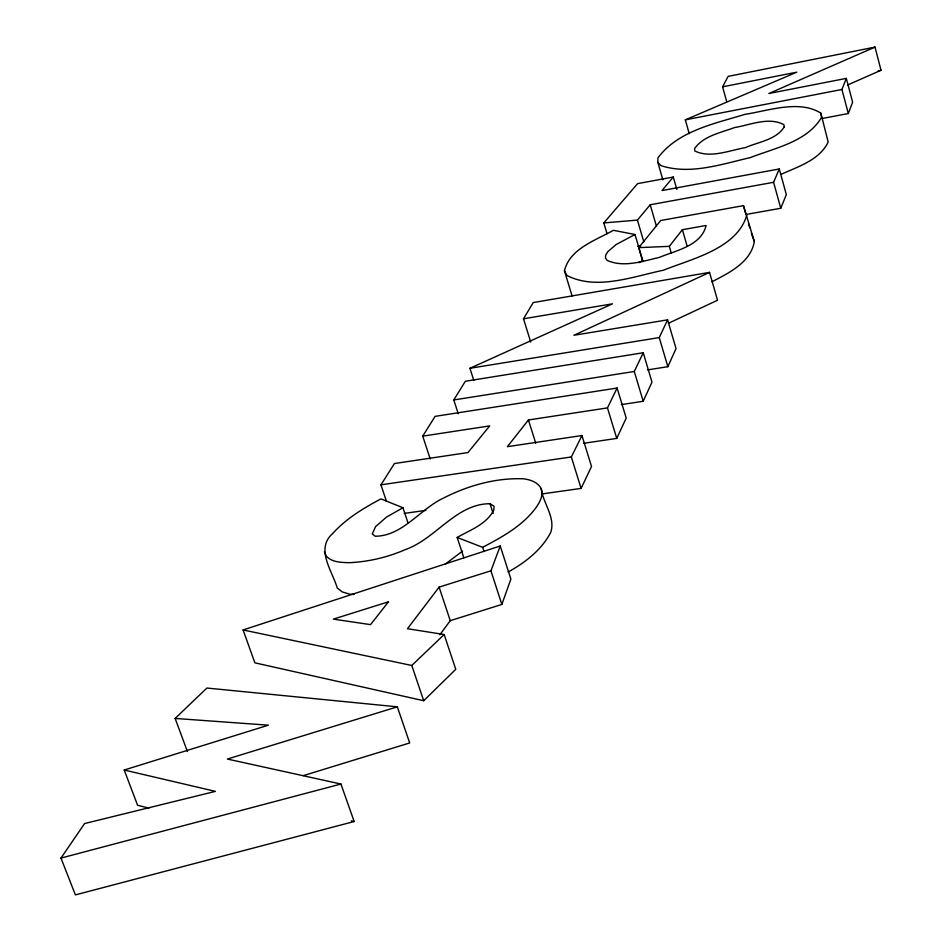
<?xml version="1.0" encoding="UTF-8"?>
<svg xmlns="http://www.w3.org/2000/svg" width="942" height="942" viewBox="0 0 942 942"><rect width="100%" height="100%" fill="white"/><g stroke="black" fill="none" stroke-linecap="round" stroke-linejoin="round"><path stroke-width="1.41" d="M662.862 179.792L657.775 162.212L657.952 157.879C677.946 130.867 714.483 123.696 744.957 114.359C768.236 110.826 799.311 99.452 820.871 113.181L828.171 142.018C819.587 160.116 798.062 166.616 781.059 174.352M354.004 594.449L350.012 594.225L342.24 591.941L337.283 588.02C332.149 570.675 315.146 548.903 332.762 533.431C346.138 518.606 363.459 508.174 380.945 498.895L402.964 507.75L407.933 522.68M572.077 295.918L564.446 270.849C569.616 248.735 595.662 240.375 613.395 230.307L635.002 234.499L642.703 260.616L638.947 262.653M642.809 261.593L638.7 247.64L660.707 220.51L743.462 205.65L754.33 241.517C750.798 262.394 728.967 272.968 711.928 281.764M746.853 214.894C737.386 248.558 691.899 258.803 663.439 270.213C632.989 276.536 596.639 290.678 566.954 275.488L564.446 270.849M439.843 634.79L450.252 620.672L501.851 604.434L510.894 579.059L500.226 545.995L243.095 629.951L254.87 662.827L423.723 700.73L455.763 669.303L444.165 634.519L407.462 628.726L439.113 587.113L490.935 570.817L500.226 545.995M822.496 118.433L848.318 113.523L852.616 102.148L846.316 78.386L768.849 93.517L875 47.1L881.029 70.25L847.564 85.039M848.318 113.523L841.924 89.49L846.316 78.386M746.005 214.458L780.777 208.264L786.346 194.629L779.269 168.971L662.026 190.543L673.283 177.025L676.874 189.472M780.777 208.264L773.594 182.289L779.269 168.971M647.507 369.9L667.854 366.697L676.026 348.587L667.584 319.856L573.902 335.281L709.538 272.391L717.533 300.239L668.573 323.212M621.426 404.601L643.209 401.268L651.994 382.122L643.245 352.744L465.348 381.263L453.797 399.95L458.236 413.703M583.781 443.282L616.751 438.395L626.218 418.095L617.116 388.033L435.098 416.364L422.734 436.146L430.223 458.99M667.854 366.697L659.247 337.577L667.584 319.856M541.944 493.949L581.096 488.403L591.517 466.514L581.968 435.534L507.373 446.673L528.438 419.979L607.46 407.898L617.116 388.033M643.209 401.268L634.284 371.478L643.245 352.744M581.096 488.403L571.335 456.964L581.968 435.534M726.706 101.606L722.585 86.829L728.119 76.384L875 47.1M530.723 342.076L523.493 318.808L533.219 302.57L709.538 272.391M386.503 501.438L380.945 484.836L394.451 463.535L467.974 452.56L489.687 425.902L422.734 436.146M303.43 775.607L409.688 742.955L397.324 706.83L227.375 759.04L340.945 784.038L354.157 821.518L75.395 894.9L60.971 858.091L84.592 823.555L215.424 791.374L124.214 770.014L137.591 805.28L149.001 808.118M638.7 247.64L669.315 246.333L682.385 229.695L706.111 225.491C701.272 245.85 676.015 250.431 659.306 257.401C642.656 261.252 623.734 267.811 607.225 260.428L605.482 258.049L605.706 255.105L607.884 251.608L616.127 244.555L635.002 234.499M607.013 233.663L603.81 222.924L637.428 220.098L650.192 204.767L773.594 182.289M603.81 222.924L637.593 183.643L673.283 177.025M187.411 751.528L175.141 718.44L206.887 688.037L397.324 706.83M243.095 629.951L411.784 665.476L444.165 634.519M444.965 564.376L462.557 551.082M402.964 507.75L386.432 517.146L375.528 526.696L372.29 533.926L375.163 536.233C402.552 536.175 420.05 509.057 443.329 498.153C468.021 485.53 495.881 477.665 523.764 478.819C530.499 479.784 537.729 482.127 541.167 488.521C542.945 503.087 555.768 517.394 550.74 532.383C541.579 550.034 525.165 562.551 508.103 572.029M463.829 557.758L457.176 537.458L482.645 547.337C502.427 536.858 522.904 525.718 536.339 507.196C540.025 501.78 543.64 495.186 541.167 488.521M457.176 537.458C470.235 529.934 486.625 524.376 493.796 509.963L494.067 506.219L490.028 503.711C456.034 503.699 435.852 538.942 405.343 549.598C387.751 557.264 368.828 561.726 349.647 562.68C341.569 562.48 332.349 562.515 326.332 556.251L324.389 551.729M473.791 380.368L469.928 368.287L612.536 303.819L523.493 318.808M689.226 133.611L685.305 119.846L796.791 72.169L722.585 86.829M124.214 770.014L268.435 725.175L175.141 718.44M60.971 858.091L340.945 784.038M878.156 70.815L881.029 70.25M685.305 119.846L841.924 89.49M469.928 368.287L659.247 337.577M453.797 399.95L634.284 371.478M380.945 484.836L571.335 456.964M404.189 513.425L425.937 510.352M637.699 246.415L640.619 246.18M351.319 820.859L354.157 821.518M657.775 162.212L660.848 165.592C690.039 175.188 721.478 164.202 750.244 157.62C774.995 147.929 807.058 141.877 821.554 117.397L820.871 113.181M751.363 233.345L754.33 241.517M411.784 665.476L423.723 700.73M439.113 587.113L450.252 620.672M490.935 570.817L501.851 604.434M482.645 547.337L483.988 551.459M490.028 503.711L493.161 513.425M528.438 419.979L535.751 443.235M607.46 407.898L616.751 438.395M637.428 220.098L643.798 241.776M650.192 204.767L656.444 226.198M669.315 246.333L671.375 253.374M682.385 229.695L687.213 246.392M743.462 205.65L745.805 213.964M748.525 223.666L749.702 227.823M784.274 126.84C776.232 139.887 758.322 141.924 745.381 147.623C729.367 150.402 710.339 158.621 694.807 150.967L694.513 148.73C703.344 135.86 720.701 132.787 734.489 127.582C750.056 124.992 768.802 116.525 783.885 124.685L784.274 126.84M388.481 601.808L370.524 624.64L333.35 619.129L388.481 601.808"/></g></svg>
